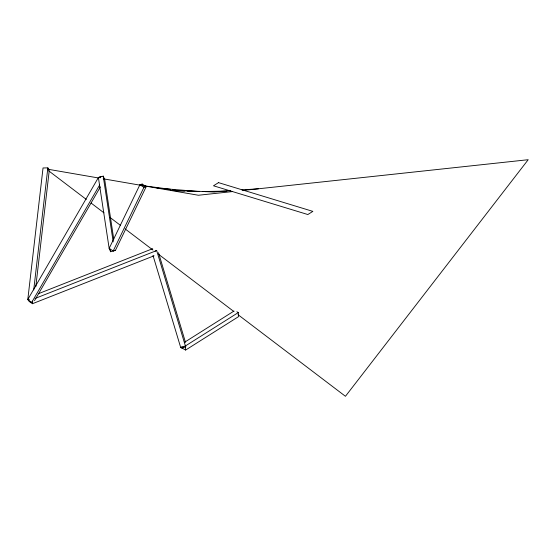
<?xml version="1.0" encoding="UTF-8"?>
<svg xmlns="http://www.w3.org/2000/svg" width="556" height="556" viewBox="0 0 556 556"><rect width="100%" height="100%" fill="white"/><g stroke="black" fill="none" stroke-linecap="round" stroke-linejoin="round"><path stroke-width="0.83" d="M154.081 255.802L32.436 303.722L32.547 301.143M32.436 303.722L29.273 301.526L27.8 299.517L43.034 167.975L47.851 167.877L49.324 169.886M33.714 289.968L47.851 167.877M35.786 286.82L49.22 170.748M139.917 184.731L109.157 248.4L110.623 251.729L115.446 250.318L146.207 186.649L142.176 184.057L139.917 184.731L143.955 187.323L146.207 186.649M141.426 185.607L142.176 184.057M100.024 177.913L100.893 176.412L98.398 177.545L109.157 248.4L113.188 250.992L143.955 187.323M32.839 301.998L31.595 302.568L27.8 299.517L98.398 177.545L103.214 176.134L104.688 179.463L113.758 239.219M31.595 302.568L99.594 185.085M34.521 300.685L100.358 186.948M184.71 342.162L233.986 311.047M153.004 255.482L180.721 347.583L182.048 348.077L183.501 347.159M236.863 311.777L238.295 312.569L185.398 345.971L180.721 347.583M181.958 346.444L182.048 348.077L185.635 350.051L238.531 316.649L238.295 312.569M38.315 293.742L152.705 248.678M35.035 298.475L156.681 250.554L185.398 345.971L185.635 350.051M155.117 251.09L156.681 250.554M182.048 348.077L185.947 346.735M113.188 250.992L115.446 250.318M232.672 191.556L198.416 195.253L103.173 178.789M242.951 190.451L528.2 159.704L345.443 396.296L237.982 314.654M230.719 190.687L214.303 191.806L205.185 191.667M241.95 189.916L258.366 188.79M226.195 191.382L214.303 191.806L170.741 190.479L184.613 191M27.8 299.517L29.405 299.482M29.273 301.526L30.879 301.498M202.787 191.542L226.848 191.076M187.212 191.097L199.347 191.556L156.903 188.088M143.066 185.69L170.622 189.325M172.346 189.547L174.925 189.888M98.287 177.941L47.802 169.212M48.219 170.483L86.305 199.423M91.066 203.037L103.986 212.858M110.109 217.507L120.311 225.256M125.072 228.87L152.963 250.054M158.404 254.189L233.902 311.548M103.423 178.448L104.688 179.463M158.502 252.709L185.475 342.315M103.214 176.134L113.195 241.867M110.234 249.171L110.623 251.729M218.515 182.632L213.49 185.787L307.836 214.533L312.861 211.377L218.515 182.632"/></g></svg>
